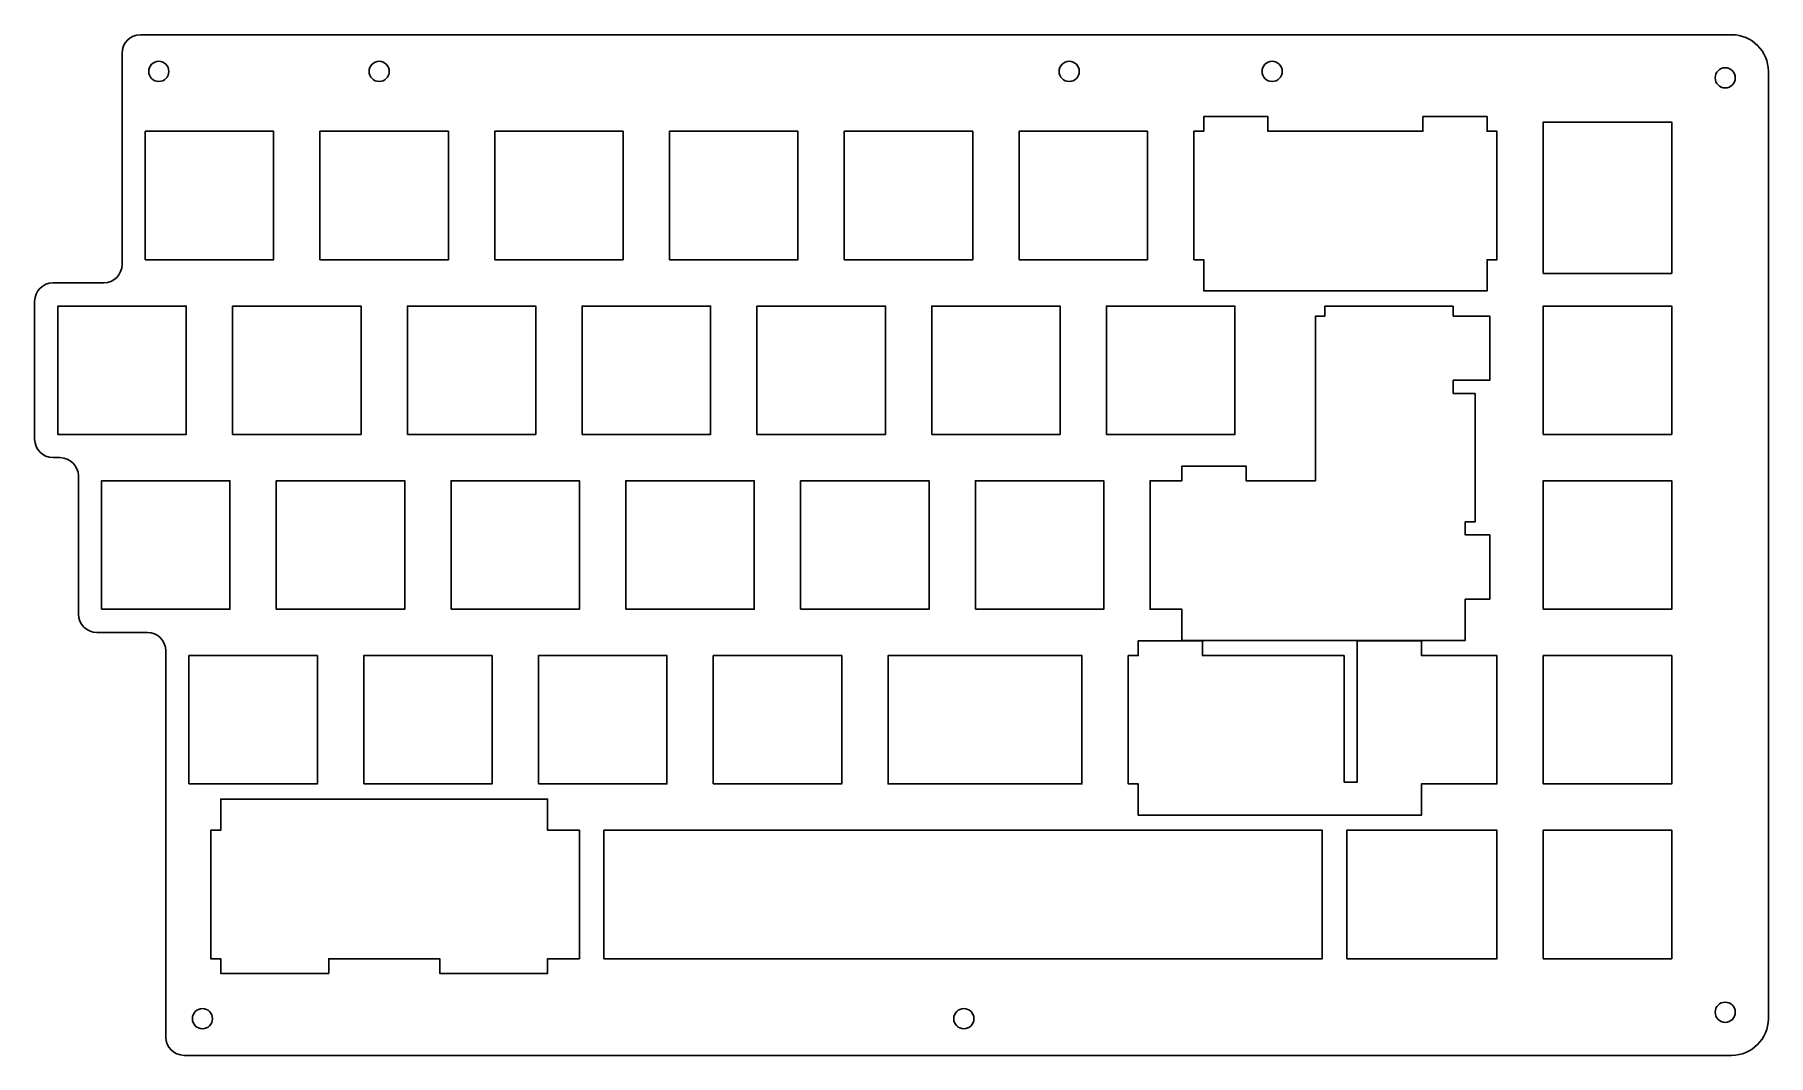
# Model space of a CAD drawing. Header units: inches. Extents: x 55 to 244, y -206 to -94.
import ezdxf

# ---------------------------------------------------------------- set-up
doc = ezdxf.new("R2010")
doc.units = ezdxf.units.IN
doc.header["$MEASUREMENT"] = 0
doc.layers.add('Layer 1', color=7, linetype='Continuous')

msp = doc.modelspace()

# ---------------------------------------------------------------- linework, layer by layer
at = {"layer": 'Layer 1', "color": 178, "lineweight": 25, "true_color": 0x010101}
for points in [[(219.73, -120.43), (233.73, -120.43), (233.73, -103.93), (219.73, -103.93), (219.73, -120.43)], [(67.33, -118.93), (81.33, -118.93), (81.33, -104.93), (67.33, -104.93), (67.33, -118.93)], [(86.38, -118.93), (100.38, -118.93), (100.38, -104.93), (86.38, -104.93), (86.38, -118.93)], [(105.43, -118.93), (119.43, -118.93), (119.43, -104.93), (105.43, -104.93), (105.43, -118.93)], [(124.48, -118.93), (138.48, -118.93), (138.48, -104.93), (124.48, -104.93), (124.48, -118.93)], [(143.53, -118.93), (157.53, -118.93), (157.53, -104.93), (143.53, -104.93), (143.53, -118.93)], [(162.58, -118.93), (176.58, -118.93), (176.58, -104.93), (162.58, -104.93), (162.58, -118.93)], [(57.81, -137.98), (71.81, -137.98), (71.81, -123.98), (57.81, -123.98), (57.81, -137.98)], [(76.86, -137.98), (90.86, -137.98), (90.86, -123.98), (76.86, -123.98), (76.86, -137.98)], [(95.91, -137.98), (109.91, -137.98), (109.91, -123.98), (95.91, -123.98), (95.91, -137.98)], [(114.96, -137.98), (128.96, -137.98), (128.96, -123.98), (114.96, -123.98), (114.96, -137.98)], [(134.01, -137.98), (148.01, -137.98), (148.01, -123.98), (134.01, -123.98), (134.01, -137.98)], [(153.06, -137.98), (167.06, -137.98), (167.06, -123.98), (153.06, -123.98), (153.06, -137.98)], [(172.11, -137.98), (186.11, -137.98), (186.11, -123.98), (172.11, -123.98), (172.11, -137.98)], [(219.73, -137.98), (233.73, -137.98), (233.73, -123.98), (219.73, -123.98), (219.73, -137.98)], [(62.57, -157.03), (76.57, -157.03), (76.57, -143.03), (62.57, -143.03), (62.57, -157.03)], [(81.62, -157.03), (95.62, -157.03), (95.62, -143.03), (81.62, -143.03), (81.62, -157.03)], [(100.67, -157.03), (114.67, -157.03), (114.67, -143.03), (100.67, -143.03), (100.67, -157.03)], [(119.72, -157.03), (133.72, -157.03), (133.72, -143.03), (119.72, -143.03), (119.72, -157.03)], [(138.77, -157.03), (152.77, -157.03), (152.77, -143.03), (138.77, -143.03), (138.77, -157.03)], [(157.82, -157.03), (171.82, -157.03), (171.82, -143.03), (157.82, -143.03), (157.82, -157.03)], [(219.73, -157.03), (233.73, -157.03), (233.73, -143.03), (219.73, -143.03), (219.73, -157.03)], [(72.1, -176.08), (86.1, -176.08), (86.1, -162.08), (72.1, -162.08), (72.1, -176.08)], [(91.15, -176.08), (105.15, -176.08), (105.15, -162.08), (91.15, -162.08), (91.15, -176.08)], [(110.2, -176.08), (124.2, -176.08), (124.2, -162.08), (110.2, -162.08), (110.2, -176.08)], [(129.25, -176.08), (143.25, -176.08), (143.25, -162.08), (129.25, -162.08), (129.25, -176.08)], [(219.73, -176.08), (233.73, -176.08), (233.73, -162.08), (219.73, -162.08), (219.73, -176.08)], [(219.73, -195.13), (233.73, -195.13), (233.73, -181.13), (219.73, -181.13), (219.73, -195.13)]]:
    msp.add_lwpolyline(points, dxfattribs=at)
at = {"layer": 'Layer 1', "color": 195, "lineweight": 25, "true_color": 0x794d9e}
for points, knots in [([(66.81, -94.41), (66.81, -94.41), (240.26, -94.41), (240.26, -94.41), (242.47, -94.41), (244.26, -96.2), (244.26, -98.41), (244.26, -98.41), (244.26, -201.66), (244.26, -201.66), (244.26, -203.86), (242.47, -205.66), (240.26, -205.66), (240.26, -205.66), (71.57, -205.66), (71.57, -205.66), (70.47, -205.66), (69.57, -204.76), (69.57, -203.66), (69.57, -203.66), (69.57, -161.56), (69.57, -161.56), (69.57, -160.45), (68.68, -159.56), (67.57, -159.56), (67.57, -159.56), (62.05, -159.56), (62.05, -159.56), (60.94, -159.56), (60.05, -158.66), (60.05, -157.56), (60.05, -157.56), (60.05, -142.51), (60.05, -142.51), (60.05, -141.4), (59.15, -140.51), (58.05, -140.51), (58.05, -140.51), (57.28, -140.51), (57.28, -140.51), (56.18, -140.51), (55.28, -139.61), (55.28, -138.51), (55.28, -138.51), (55.28, -123.46), (55.28, -123.46), (55.28, -122.35), (56.18, -121.46), (57.28, -121.46), (57.28, -121.46), (62.81, -121.46), (62.81, -121.46), (63.91, -121.46), (64.81, -120.56), (64.81, -119.46), (64.81, -119.46), (64.81, -96.41), (64.81, -96.41), (64.81, -95.3), (65.7, -94.41), (66.81, -94.41)], [0, 0, 0, 0, 1, 1, 1, 2, 2, 2, 3, 3, 3, 4, 4, 4, 5, 5, 5, 6, 6, 6, 7, 7, 7, 8, 8, 8, 9, 9, 9, 10, 10, 10, 11, 11, 11, 12, 12, 12, 13, 13, 13, 14, 14, 14, 15, 15, 15, 16, 16, 16, 17, 17, 17, 18, 18, 18, 19, 19, 19, 20, 20, 20, 20]), ([(69.91, -98.41), (69.91, -99.01), (69.42, -99.51), (68.81, -99.51), (68.2, -99.51), (67.71, -99.01), (67.71, -98.41), (67.71, -97.8), (68.2, -97.31), (68.81, -97.31), (69.42, -97.31), (69.91, -97.8), (69.91, -98.41)], [0, 0, 0, 0, 1, 1, 1, 2, 2, 2, 3, 3, 3, 4, 4, 4, 4]), ([(93.93, -98.41), (93.93, -99.01), (93.44, -99.51), (92.83, -99.51), (92.23, -99.51), (91.73, -99.01), (91.73, -98.41), (91.73, -97.8), (92.23, -97.31), (92.83, -97.31), (93.44, -97.31), (93.93, -97.8), (93.93, -98.41)], [0, 0, 0, 0, 1, 1, 1, 2, 2, 2, 3, 3, 3, 4, 4, 4, 4]), ([(169.15, -98.41), (169.15, -99.01), (168.66, -99.51), (168.05, -99.51), (167.44, -99.51), (166.95, -99.01), (166.95, -98.41), (166.95, -97.8), (167.44, -97.31), (168.05, -97.31), (168.66, -97.31), (169.15, -97.8), (169.15, -98.41)], [0, 0, 0, 0, 1, 1, 1, 2, 2, 2, 3, 3, 3, 4, 4, 4, 4]), ([(191.27, -98.41), (191.27, -99.01), (190.78, -99.51), (190.17, -99.51), (189.56, -99.51), (189.07, -99.01), (189.07, -98.41), (189.07, -97.8), (189.56, -97.31), (190.17, -97.31), (190.78, -97.31), (191.27, -97.8), (191.27, -98.41)], [0, 0, 0, 0, 1, 1, 1, 2, 2, 2, 3, 3, 3, 4, 4, 4, 4]), ([(240.66, -99.11), (240.66, -99.71), (240.17, -100.21), (239.56, -100.21), (238.95, -100.21), (238.46, -99.71), (238.46, -99.11), (238.46, -98.5), (238.95, -98.01), (239.56, -98.01), (240.17, -98.01), (240.66, -98.5), (240.66, -99.11)], [0, 0, 0, 0, 1, 1, 1, 2, 2, 2, 3, 3, 3, 4, 4, 4, 4]), ([(240.66, -200.96), (240.66, -201.56), (240.17, -202.06), (239.56, -202.06), (238.95, -202.06), (238.46, -201.56), (238.46, -200.96), (238.46, -200.35), (238.95, -199.86), (239.56, -199.86), (240.17, -199.86), (240.66, -200.35), (240.66, -200.96)], [0, 0, 0, 0, 1, 1, 1, 2, 2, 2, 3, 3, 3, 4, 4, 4, 4]), ([(74.67, -201.66), (74.67, -202.26), (74.18, -202.76), (73.57, -202.76), (72.96, -202.76), (72.47, -202.26), (72.47, -201.66), (72.47, -201.05), (72.96, -200.56), (73.57, -200.56), (74.18, -200.56), (74.67, -201.05), (74.67, -201.66)], [0, 0, 0, 0, 1, 1, 1, 2, 2, 2, 3, 3, 3, 4, 4, 4, 4]), ([(157.67, -201.66), (157.67, -202.26), (157.18, -202.76), (156.57, -202.76), (155.96, -202.76), (155.47, -202.26), (155.47, -201.66), (155.47, -201.05), (155.96, -200.56), (156.57, -200.56), (157.18, -200.56), (157.67, -201.05), (157.67, -201.66)], [0, 0, 0, 0, 1, 1, 1, 2, 2, 2, 3, 3, 3, 4, 4, 4, 4])]:
    msp.add_open_spline(points, degree=3, knots=knots, dxfattribs=at)
at = {"layer": 'Layer 1', "color": 178, "lineweight": 25, "true_color": 0x010101}
for points, knots in [([(181.63, -118.93), (181.63, -118.93), (182.72, -118.93), (182.72, -118.93), (182.72, -118.93), (182.72, -122.33), (182.72, -122.33), (193.01, -122.33), (203.3, -122.33), (213.6, -122.33), (213.6, -122.33), (213.6, -118.93), (213.6, -118.93), (213.6, -118.93), (214.68, -118.93), (214.68, -118.93), (214.68, -118.93), (214.68, -104.93), (214.68, -104.93), (214.68, -104.93), (213.6, -104.93), (213.6, -104.93), (213.6, -104.93), (213.6, -103.33), (213.6, -103.33), (213.6, -103.33), (206.6, -103.33), (206.6, -103.33), (206.6, -103.33), (206.6, -104.93), (206.6, -104.93), (200.97, -104.93), (195.35, -104.93), (189.72, -104.93), (189.72, -104.93), (189.72, -103.33), (189.72, -103.33), (189.72, -103.33), (182.72, -103.33), (182.72, -103.33), (182.72, -103.33), (182.72, -104.93), (182.72, -104.93), (182.72, -104.93), (181.63, -104.93), (181.63, -104.93), (181.63, -104.93), (181.63, -118.93), (181.63, -118.93)], [0, 0, 0, 0, 1, 1, 1, 2, 2, 2, 3, 3, 3, 4, 4, 4, 5, 5, 5, 6, 6, 6, 7, 7, 7, 8, 8, 8, 9, 9, 9, 10, 10, 10, 11, 11, 11, 12, 12, 12, 13, 13, 13, 14, 14, 14, 15, 15, 15, 16, 16, 16, 16]), ([(209.92, -123.98), (209.92, -123.98), (195.92, -123.98), (195.92, -123.98), (195.92, -123.98), (195.92, -125.07), (195.92, -125.07), (195.92, -125.07), (194.9, -125.07), (194.9, -125.07), (194.9, -131.06), (194.9, -137.04), (194.9, -143.03), (192.38, -143.03), (189.86, -143.03), (187.34, -143.03), (187.34, -143.03), (187.34, -141.43), (187.34, -141.43), (187.34, -141.43), (180.34, -141.43), (180.34, -141.43), (180.34, -141.43), (180.34, -143.03), (180.34, -143.03), (180.34, -143.03), (176.87, -143.03), (176.87, -143.03), (176.87, -143.03), (176.87, -157.03), (176.87, -157.03), (176.87, -157.03), (180.34, -157.03), (180.34, -157.03), (180.34, -157.03), (180.34, -160.43), (180.34, -160.43), (190.63, -160.43), (200.92, -160.43), (211.22, -160.43), (211.22, -160.43), (211.22, -155.94), (211.22, -155.94), (211.22, -155.94), (213.9, -155.94), (213.9, -155.94), (213.9, -155.94), (213.9, -148.94), (213.9, -148.94), (213.9, -148.94), (211.22, -148.94), (211.22, -148.94), (211.22, -148.94), (211.22, -147.51), (211.22, -147.51), (211.22, -147.51), (212.3, -147.51), (212.3, -147.51), (212.3, -147.51), (212.3, -133.51), (212.3, -133.51), (212.3, -133.51), (209.92, -133.51), (209.92, -133.51), (209.92, -133.51), (209.92, -132.07), (209.92, -132.07), (209.92, -132.07), (213.9, -132.07), (213.9, -132.07), (213.9, -132.07), (213.9, -125.07), (213.9, -125.07), (213.9, -125.07), (209.92, -125.07), (209.92, -125.07), (209.92, -125.07), (209.92, -123.98), (209.92, -123.98)], [0, 0, 0, 0, 1, 1, 1, 2, 2, 2, 3, 3, 3, 4, 4, 4, 5, 5, 5, 6, 6, 6, 7, 7, 7, 8, 8, 8, 9, 9, 9, 10, 10, 10, 11, 11, 11, 12, 12, 12, 13, 13, 13, 14, 14, 14, 15, 15, 15, 16, 16, 16, 17, 17, 17, 18, 18, 18, 19, 19, 19, 20, 20, 20, 21, 21, 21, 22, 22, 22, 23, 23, 23, 24, 24, 24, 25, 25, 25, 26, 26, 26, 26]), ([(198.01, -162.08), (192.87, -162.08), (187.72, -162.08), (182.58, -162.08), (182.58, -162.08), (182.58, -160.48), (182.58, -160.48), (182.58, -160.48), (175.58, -160.48), (175.58, -160.48), (175.58, -160.48), (175.58, -162.08), (175.58, -162.08), (175.58, -162.08), (174.49, -162.08), (174.49, -162.08), (174.49, -162.08), (174.49, -176.08), (174.49, -176.08), (174.49, -176.08), (175.58, -176.08), (175.58, -176.08), (175.58, -176.08), (175.58, -179.48), (175.58, -179.48), (185.87, -179.48), (196.16, -179.48), (206.45, -179.48), (206.45, -179.48), (206.45, -176.08), (206.45, -176.08), (206.45, -176.08), (214.68, -176.08), (214.68, -176.08), (214.68, -176.08), (214.68, -162.08), (214.68, -162.08), (214.68, -162.08), (206.45, -162.08), (206.45, -162.08), (206.45, -162.08), (206.45, -160.48), (206.45, -160.48), (206.45, -160.48), (199.45, -160.48), (199.45, -160.48), (199.45, -160.48), (199.45, -175.88), (199.45, -175.88), (199.45, -175.88), (198.01, -175.88), (198.01, -175.88), (198.01, -175.88), (198.01, -162.08), (198.01, -162.08)], [0, 0, 0, 0, 1, 1, 1, 2, 2, 2, 3, 3, 3, 4, 4, 4, 5, 5, 5, 6, 6, 6, 7, 7, 7, 8, 8, 8, 9, 9, 9, 10, 10, 10, 11, 11, 11, 12, 12, 12, 13, 13, 13, 14, 14, 14, 15, 15, 15, 16, 16, 16, 17, 17, 17, 18, 18, 18, 18]), ([(155.44, -176.08), (160.11, -176.08), (164.77, -176.08), (169.44, -176.08), (169.44, -176.08), (169.44, -162.08), (169.44, -162.08), (162.39, -162.08), (155.34, -162.08), (148.3, -162.08), (148.3, -162.08), (148.3, -176.08), (148.3, -176.08), (148.3, -176.08), (155.44, -176.08), (155.44, -176.08)], [0, 0, 0, 0, 1, 1, 1, 2, 2, 2, 3, 3, 3, 4, 4, 4, 5, 5, 5, 5]), ([(88.76, -195.13), (92.32, -195.13), (95.88, -195.13), (99.44, -195.13), (99.44, -195.13), (99.44, -196.73), (99.44, -196.73), (103.36, -196.73), (107.28, -196.73), (111.2, -196.73), (111.2, -196.73), (111.2, -195.13), (111.2, -195.13), (111.2, -195.13), (114.67, -195.13), (114.67, -195.13), (114.67, -195.13), (114.67, -181.13), (114.67, -181.13), (114.67, -181.13), (111.2, -181.13), (111.2, -181.13), (111.2, -181.13), (111.2, -177.73), (111.2, -177.73), (99.32, -177.73), (87.44, -177.73), (75.56, -177.73), (75.56, -177.73), (75.56, -181.13), (75.56, -181.13), (75.56, -181.13), (74.48, -181.13), (74.48, -181.13), (74.48, -181.13), (74.48, -195.13), (74.48, -195.13), (74.48, -195.13), (75.56, -195.13), (75.56, -195.13), (75.56, -195.13), (75.56, -196.73), (75.56, -196.73), (79.48, -196.73), (83.41, -196.73), (87.33, -196.73), (87.33, -196.73), (87.33, -195.13), (87.33, -195.13), (87.81, -195.13), (88.29, -195.13), (88.76, -195.13)], [0, 0, 0, 0, 1, 1, 1, 2, 2, 2, 3, 3, 3, 4, 4, 4, 5, 5, 5, 6, 6, 6, 7, 7, 7, 8, 8, 8, 9, 9, 9, 10, 10, 10, 11, 11, 11, 12, 12, 12, 13, 13, 13, 14, 14, 14, 15, 15, 15, 16, 16, 16, 17, 17, 17, 17]), ([(117.34, -195.13), (143.44, -195.13), (169.54, -195.13), (195.63, -195.13), (195.63, -195.13), (195.63, -181.13), (195.63, -181.13), (169.54, -181.13), (143.44, -181.13), (117.34, -181.13), (117.34, -181.13), (117.34, -195.13), (117.34, -195.13)], [0, 0, 0, 0, 1, 1, 1, 2, 2, 2, 3, 3, 3, 4, 4, 4, 4]), ([(198.3, -195.13), (203.76, -195.13), (209.22, -195.13), (214.68, -195.13), (214.68, -195.13), (214.68, -181.13), (214.68, -181.13), (209.22, -181.13), (203.76, -181.13), (198.3, -181.13), (198.3, -181.13), (198.3, -195.13), (198.3, -195.13)], [0, 0, 0, 0, 1, 1, 1, 2, 2, 2, 3, 3, 3, 4, 4, 4, 4])]:
    msp.add_open_spline(points, degree=3, knots=knots, dxfattribs=at)

doc.saveas('drawing.dxf')
